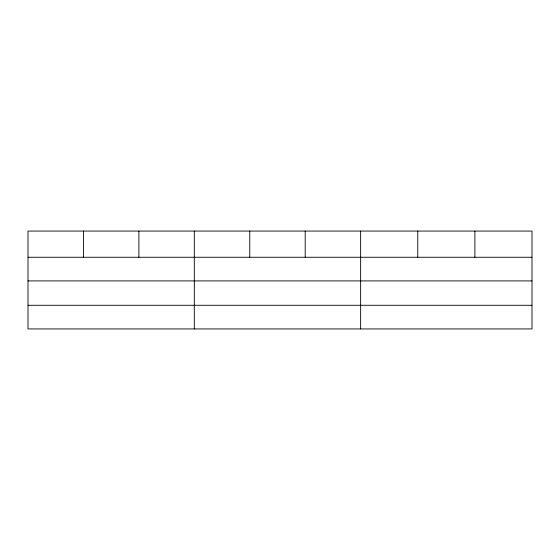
<?xml version="1.0" encoding="UTF-8"?>
<svg xmlns="http://www.w3.org/2000/svg" width="560" height="560" viewBox="0 0 560 560"><rect width="100%" height="100%" fill="white"/><g stroke="black" fill="none" stroke-linecap="round" stroke-linejoin="round"><path stroke-width="0.84" d="M532 280.917L532 231.063L28 231.063L28 328.937L532 328.937L532 280.917L28 280.917M28 257.264L532 257.264M28 305.284L532 305.284M474.88 231.063L474.88 257.264M417.76 231.063L417.76 257.264M360.64 231.063L360.64 328.937M305.2 231.063L305.2 257.264M249.76 231.063L249.76 257.264M194.32 231.063L194.32 328.937M138.88 231.063L138.88 257.264M83.44 231.063L83.44 257.264"/></g></svg>
